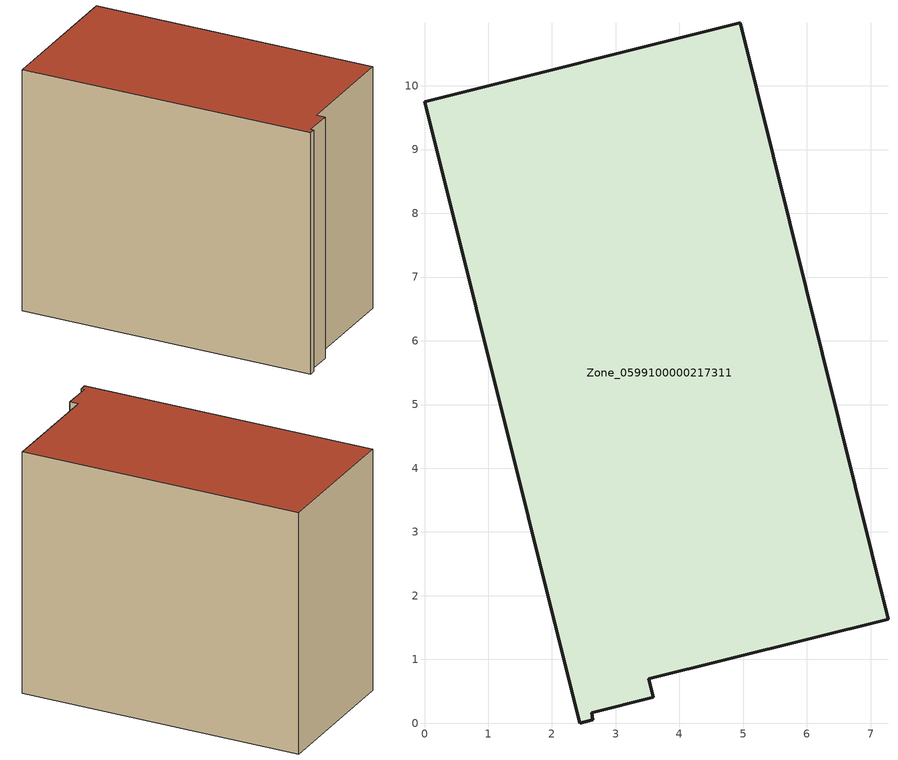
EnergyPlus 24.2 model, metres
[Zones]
Zone_0599100000217311
 floor ground (C_G): 0,9.75 4.95,10.99 7.27,1.63 3.52,0.7 3.59,0.41 2.62,0.17 2.64,0.06 2.43,0 z0
 wall outside (C_F): 2.43,0 2.64,0.06 2.62,0.17 3.59,0.41 3.52,0.7 7.27,1.63 4.95,10.99 0,9.75 2.43,0 z0:8.32
 roof outside (C_R): 4.95,10.99 0,9.75 2.43,0 2.64,0.06 2.62,0.17 3.59,0.41 3.52,0.7 7.27,1.63 z8.32
[BUILDING]
Pand.0599100000217311: North Axis=0; Terrain=City; Loads Convergence Tolerance Value=0.04; Temperature Convergence Tolerance Value=0.4; Solar Distribution=FullExterior; Maximum Number of Warmup Days=25; Minimum Number of Warmup Days=1
[Site:Location]
Rotterdam.The.Hague.AP_ZH_NLD Design_Conditions: Latitude=51.96; Longitude=4.45; Time Zone=1; Elevation=-4.5
[SITE:GROUNDTEMPERATURE:BUILDINGSURFACE]
18, 18, 18, 18, 18, 18, 18, 18, 18, 18, 18, 18
[MATERIAL] Thermal Absorptance=0.9; Solar Absorptance=0.7; Visible Absorptance=0.7
Name | Roughness | Thickness | Conductivity | Density | Specific Heat
G.TI.1975-1991 | MediumSmooth | 0.15 | 0.288461 | 540 | 1210
F.TI.1975-1991 | Rough | 0.3 | 0.230769 | 1920 | 840
R.TI.1975-1991 | MediumRough | 0.2 | 0.153846 | 1500 | 1000
[CONSTRUCTION]
C_G: G.TI.1975-1991
C_F: F.TI.1975-1991
C_R: R.TI.1975-1991
[ZONE]
Zone_0599100000217311: Type=1; Multiplier=1; Ceiling Height=Autocalculate; Volume=Autocalculate; Floor Area=autocalculate; Part of Total Floor Area=Yes
[ZONEINFILTRATION:DESIGNFLOWRATE]
Infil_Zone_0599100000217311: Zone or ZoneList or Space or SpaceList=Zone_0599100000217311; Schedule=AlwaysOn; Design Flow Rate Calculation Method=Flow/Area; Flow Rate per Floor Area=0.003; Constant Term Coefficient=1; Temperature Term Coefficient=0; Velocity Term Coefficient=0; Velocity Squared Term Coefficient=0
[HVACTEMPLATE:ZONE:IDEALLOADSAIRSYSTEM]
Zone_0599100000217311: Maximum Heating Supply Air Temperature=50; Minimum Cooling Supply Air Temperature=13; Maximum Heating Supply Air Humidity Ratio=0.0156; Minimum Cooling Supply Air Humidity Ratio=0.0077; Heating Limit=NoLimit; Cooling Limit=NoLimit; Dehumidification Control Type=ConstantSensibleHeatRatio; Cooling Sensible Heat Ratio=0.7; Dehumidification Setpoint=60; Humidification Control Type=None; Humidification Setpoint=30; Outdoor Air Method=None; Outdoor Air Flow Rate per Person=0.00944; Outdoor Air Flow Rate per Zone Floor Area=0; Outdoor Air Flow Rate per Zone=0; Demand Controlled Ventilation Type=None; Outdoor Air Economizer Type=NoEconomizer; Heat Recovery Type=None; Sensible Heat Recovery Effectiveness=0.7; Latent Heat Recovery Effectiveness=0.65
[ZONECONTROL:THERMOSTAT]
ThermostatControl_Zone_0599100000217311: Zone or ZoneList=Zone_0599100000217311; Control Type Schedule=DualSetpointControlType; Control 1=Thermostat_Zone_0599100000217311; Temperature Difference Between Cutout And Setpoint=0
[THERMOSTATSETPOINT:DUALSETPOINT]
Thermostat_Zone_0599100000217311: Heating Setpoint Temperature Schedule=HeatingSetpoint_Zone_0599100000217311; Cooling Setpoint Temperature Schedule=CoolingSetpoint_Zone_0599100000217311
[SCHEDULE:COMPACT]
HeatingSetpoint_Zone_0599100000217311: Through: 12/31, For: AllDays, Until: 24:00, 21
CoolingSetpoint_Zone_0599100000217311: Through: 12/31, For: AllDays, Until: 24:00, 24
DualSetpointControlType: Through: 12/31, For: AllDays, Until: 24:00, 4
AlwaysOn: Through: 12/31, For: AllDays, Until: 24:00, 1
